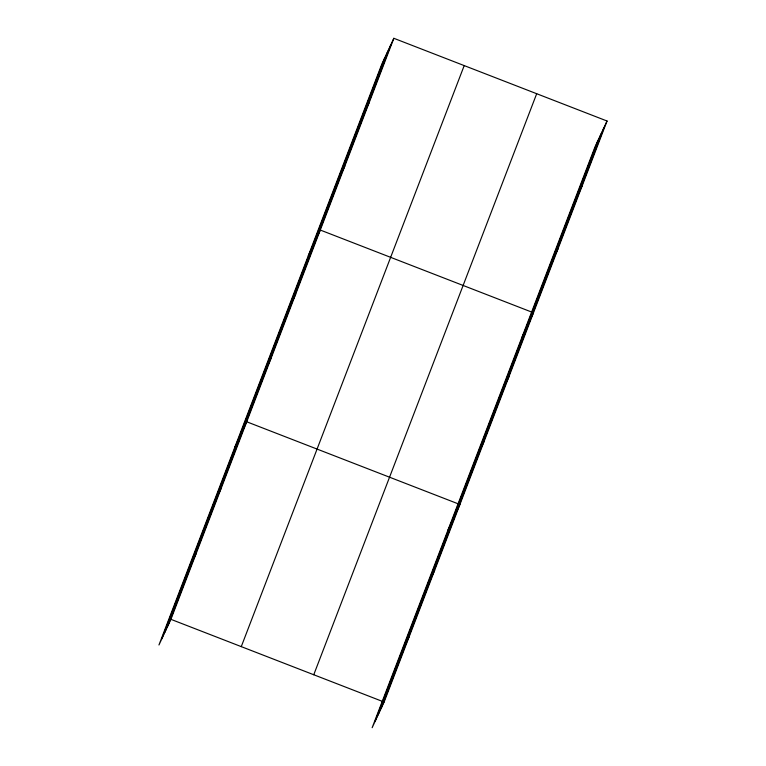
<?xml version="1.0" encoding="UTF-8"?>
<svg xmlns="http://www.w3.org/2000/svg" width="766" height="766" viewBox="0 0 766 766"><rect width="100%" height="100%" fill="white"/><g stroke="black" fill="none" stroke-linecap="round" stroke-linejoin="round"><path stroke-width="1.15" d="M161.894 638.681L384.829 57.651M164.92 632.189L387.855 51.159M167.859 625.889L390.794 44.859M393.848 38.3L381.889 63.951L158.955 644.982L170.914 619.33L393.848 38.3L607.045 121.018L384.111 702.049L372.152 727.7L595.086 146.67L607.045 121.018M241.271 646.628L464.206 65.598M313.754 674.75L536.688 93.72M375.091 721.4L598.026 140.369M378.117 714.908L601.051 133.878M381.056 708.607L603.991 127.577M366.272 108.772L369.327 102.213M341.751 172.685L344.805 166.126M308.325 255.691L320.284 230.039L533.481 312.758L521.512 338.409M292.698 300.511L295.762 293.952M268.177 364.425L271.241 357.866M234.75 447.43L246.709 421.779L459.906 504.497L447.947 530.149M218.387 494.185L221.451 487.636M193.128 560.042L196.182 553.483M579.469 191.49L582.524 184.932M554.938 255.404L558.002 248.845M505.895 383.23L508.95 376.671M481.374 447.143L484.428 440.584M431.584 576.903L434.638 570.354M406.315 642.76L409.379 636.201M170.914 619.33L384.111 702.049"/></g></svg>
